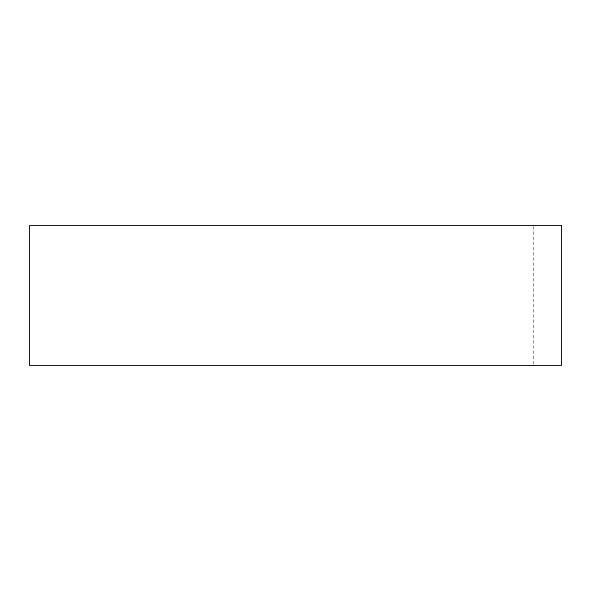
<?xml version="1.0" encoding="UTF-8"?>
<svg xmlns="http://www.w3.org/2000/svg" width="591" height="591" viewBox="0 0 591 591"><rect width="100%" height="100%" fill="white"/><g stroke="black" fill="none" stroke-linecap="round" stroke-linejoin="round"><path stroke-width="0.44" stroke-dasharray="2.96 2.22" d="M533.459 226.434L533.459 364.566"/><path stroke-width="0.89" d="M561.45 225.511L29.55 225.511L29.55 365.489L561.45 365.489L561.45 225.511"/></g></svg>
